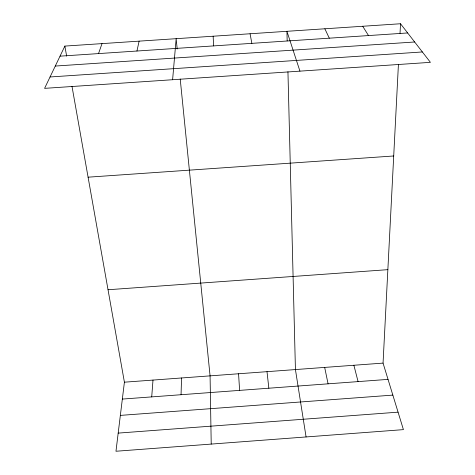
<?xml version="1.0" encoding="UTF-8"?>
<svg xmlns="http://www.w3.org/2000/svg" width="475" height="475" viewBox="0 0 475 475"><rect width="100%" height="100%" fill="white"/><g stroke="black" fill="none" stroke-linecap="round" stroke-linejoin="round"><path stroke-width="0.71" d="M181.052 394.725L181.551 377.969M71.986 86.319L124.408 382.185L115.971 451.25L403.418 429.632L383.052 363.108L398.43 64.309M400.021 33.345L400.52 23.75L64.861 46.087L44.585 88.356L430.415 62.344L400.52 23.75M151.715 396.898L152.998 380.077M172.609 79.729L176.154 38.683L177.193 48.955M136.948 51.027L139.116 41.147M98.521 53.592L102.018 43.617M118.186 433.105L398.068 412.163M124.408 382.185L383.052 363.108M122.342 399.071L388.033 379.383M120.353 415.393L392.843 395.105M108.027 289.744L387.861 269.663M88.083 177.181L393.71 155.978M60.028 56.163L407.651 32.953M55.284 66.055L414.645 41.99M50.041 76.974L422.37 51.959M362.716 26.268L368.511 35.566M324.853 28.785L329.306 38.184M299.945 71.143L286.93 31.308L287.173 40.88M353.881 365.263L358.073 381.603M324.674 367.412L328.071 383.824M250.064 33.761L251.857 43.356M64.861 46.087L66.637 56.127M306.078 436.952L295.432 369.574L287.945 71.761M267.009 371.67L268.844 388.218M180.215 79.022L210.075 375.867L211.215 444.089M238.563 373.766L239.614 390.385M213.138 36.219L213.613 45.909"/></g></svg>
